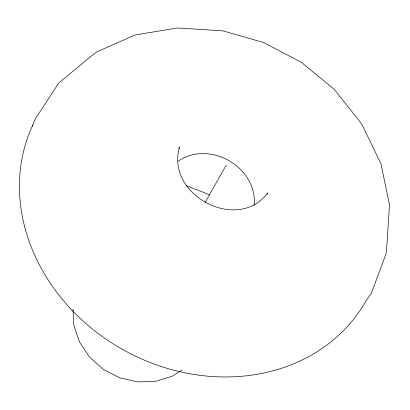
<?xml version="1.0" encoding="UTF-8"?>
<svg xmlns="http://www.w3.org/2000/svg" width="410" height="410" viewBox="0 0 410 410"><rect width="100%" height="100%" fill="white"/><g stroke="black" fill="none" stroke-linecap="round" stroke-linejoin="round"><path stroke-width="0.61" d="M32.211 126.29L35.547 118.526L58.697 83.133L90.964 56.308L96.965 51.803L134.936 35.014L176.756 28.085L181.625 28.187L223.091 30.909L263.691 42.543L301.329 62.32L334.078 89.195L360.144 121.873L362.476 125.532L381.008 163.969L389.5 204.862L386.83 245.887L385.994 253.99L371.27 293.416L366.34 300.279A188.518 162.047 29.5 0 1 128.135 352.457A188.518 162.047 29.5 0 1 32.739 125.137M178.883 148.697L179.672 146.949C164.912 194.571 237.405 233.444 267.776 192.941L267.059 193.976M205.077 202.478L226.243 165.066M181.989 370.04L172.369 376.154L155.6 381.315L137.606 381.915L119.72 377.835L103.279 369.354L89.534 357.105L79.484 342.017L73.841 325.253L72.99 309.33M186.417 185.771L209.489 194.673M178.253 161.202A46.93 40.165 29.5 0 1 229.354 160.863A46.93 40.165 29.5 0 1 254.159 205.323"/></g></svg>
